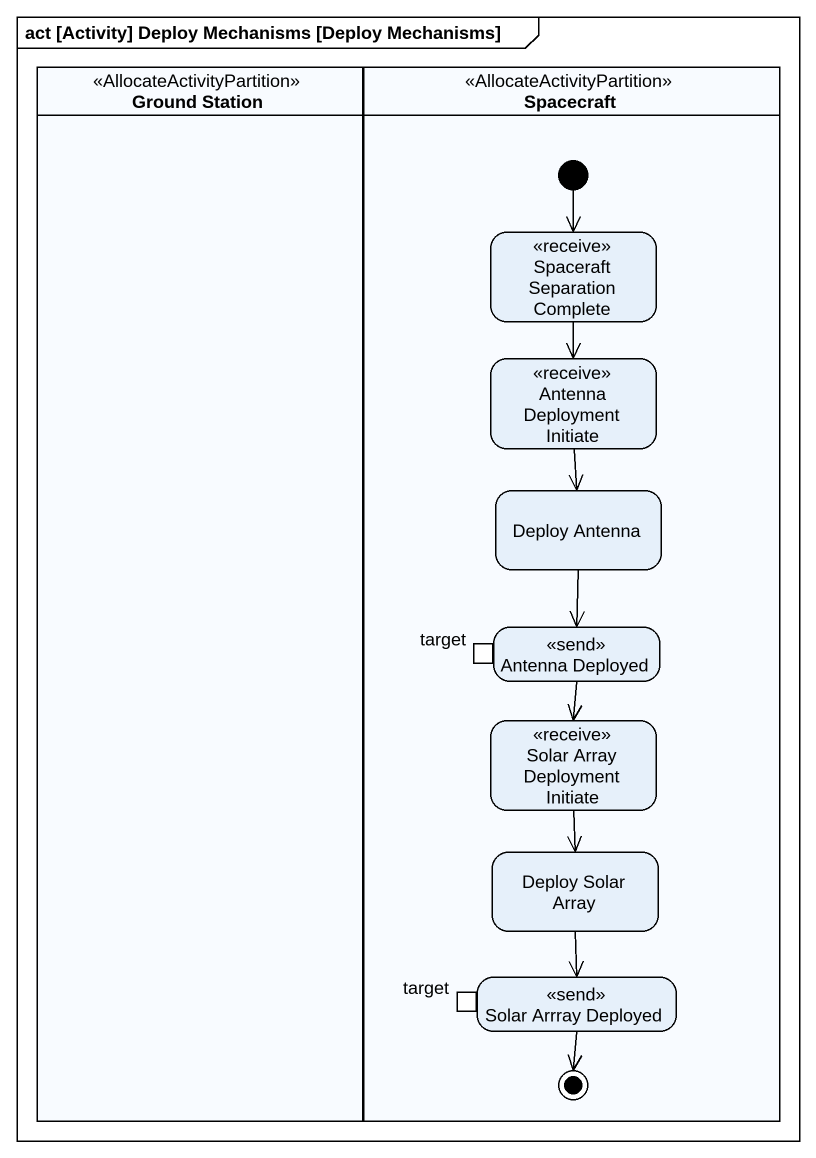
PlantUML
@startuml
mainframe act [Activity] Deploy Mechanisms [Deploy Mechanisms]
hide empty description
state "Ground Station" as Ground_Station <<AllocateActivityPartition>>
state Spacecraft <<AllocateActivityPartition>> {
  state "Spaceraft Separation Complete" as Spaceraft_Separation <<receive>>
  state "Antenna Deployment Initiate" as Antenna_Deployment_Initiate <<receive>>
  state "Deploy Antenna" as Deploy_Antenna
  state "Antenna Deployed" as Antenna_Deployed <<send>> {
    state target <<inputPin>>
  }
  state "Solar Array Deployment Initiate" as Solar_Array_Deployment <<receive>>
  state "Deploy Solar Array" as Deploy_Solar_Array
  state "Solar Arrray Deployed" as Solar_Arrray_Deployed <<send>> {
    state "target" as target_2 <<inputPin>>
  }
  [*] --> Spaceraft_Separation
  Solar_Arrray_Deployed --> [*]
}
Spaceraft_Separation --> Antenna_Deployment_Initiate
Antenna_Deployment_Initiate --> Deploy_Antenna
Deploy_Antenna --> Antenna_Deployed
Antenna_Deployed --> Solar_Array_Deployment
Solar_Array_Deployment --> Deploy_Solar_Array
Deploy_Solar_Array --> Solar_Arrray_Deployed
@enduml
